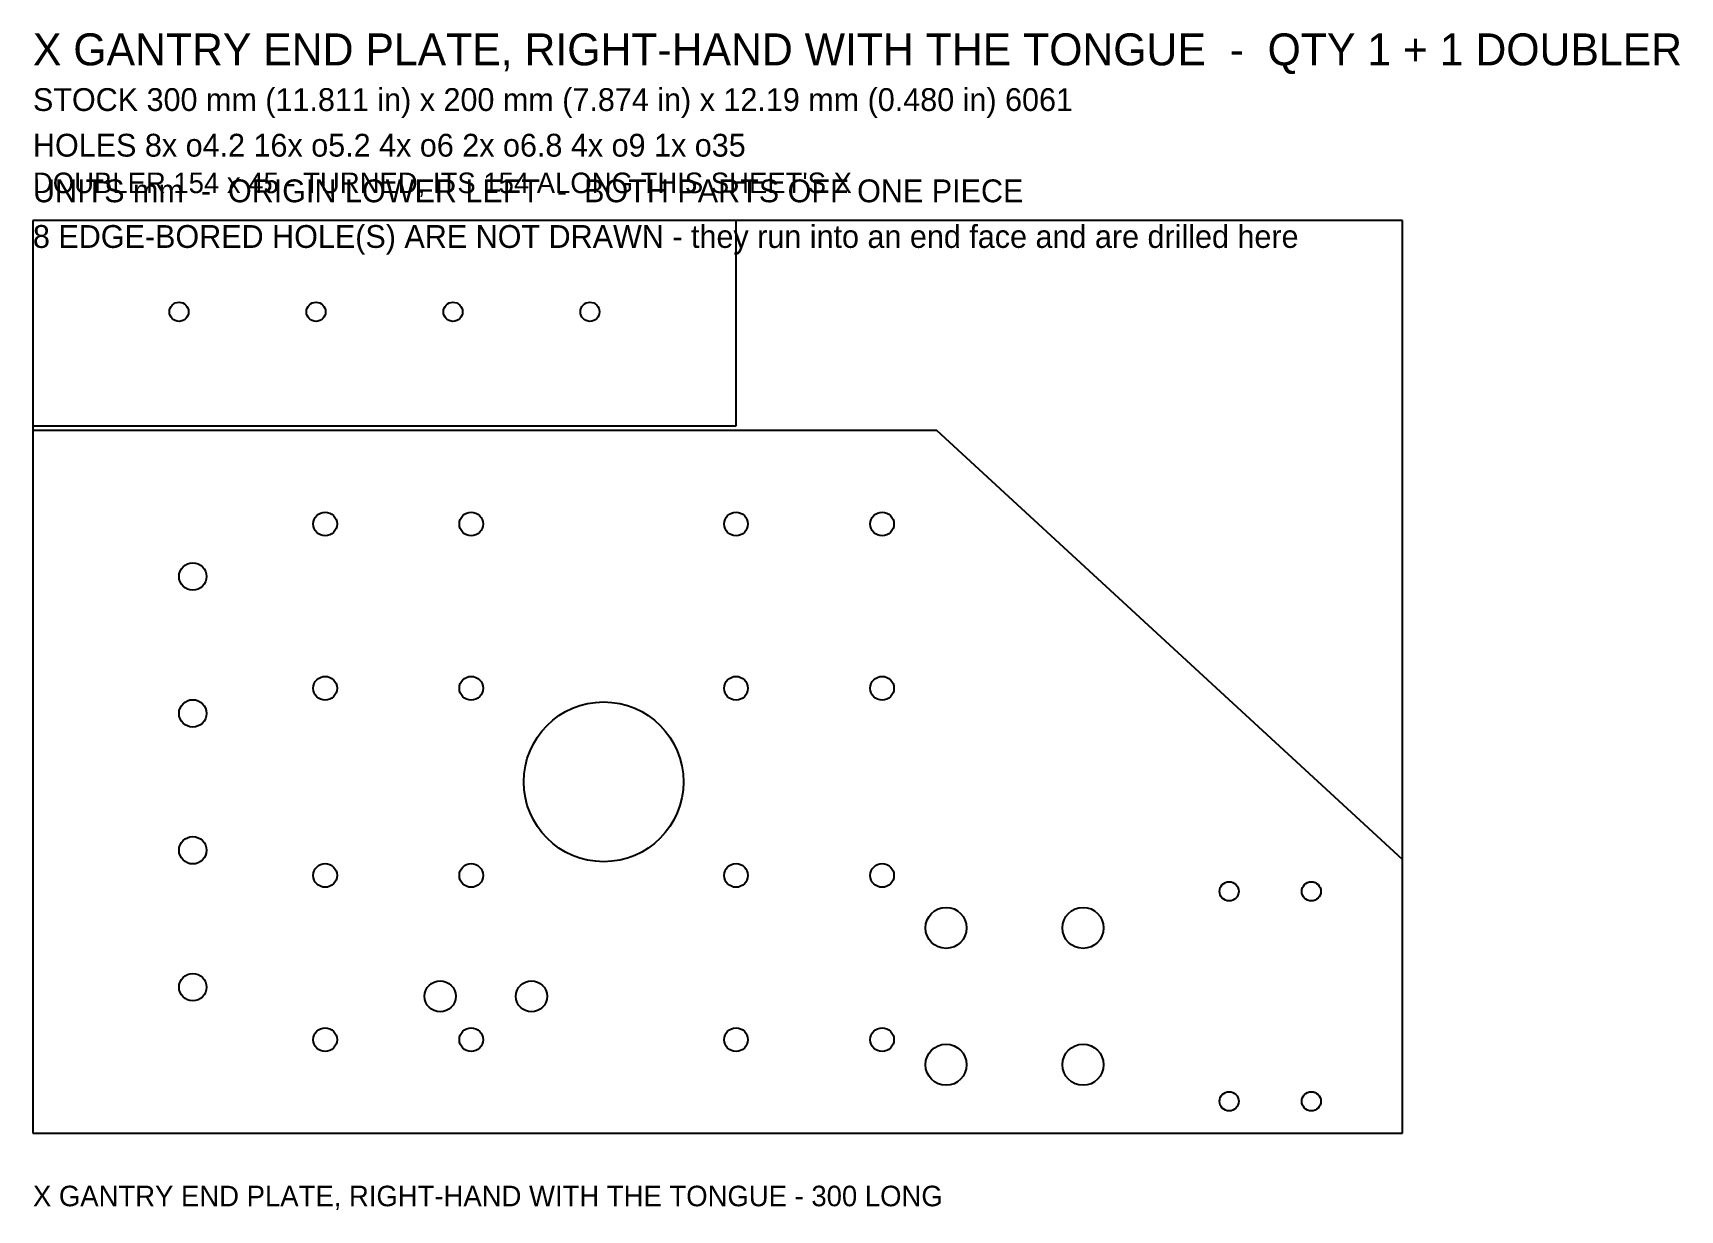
# Model space of a CAD drawing. Header units: metres. Extents: x 0 to 361, y -17 to 241.
import ezdxf

# ---------------------------------------------------------------- set-up
doc = ezdxf.new("R2010")
doc.units = ezdxf.units.M

msp = doc.modelspace()

# ---------------------------------------------------------------- linework, layer by layer
at = {"layer": 'HOLES'}
for centre, radius in [((32, 180), 2.1), ((62, 180), 2.1), ((92, 180), 2.1), ((122, 180), 2.1), ((64, 133.5), 2.6), ((96, 133.5), 2.6), ((154, 133.5), 2.6), ((186, 133.5), 2.6), ((35, 122), 3), ((64, 97.5), 2.6), ((96, 97.5), 2.6), ((154, 97.5), 2.6), ((186, 97.5), 2.6), ((35, 92), 3), ((125, 77), 17.5), ((35, 62), 3), ((64, 56.5), 2.6), ((96, 56.5), 2.6), ((154, 56.5), 2.6), ((186, 56.5), 2.6), ((262, 53), 2.1), ((280, 53), 2.1), ((200, 45), 4.5), ((230, 45), 4.5), ((35, 32), 3), ((89.2, 30), 3.4), ((109.2, 30), 3.4), ((64, 20.5), 2.6), ((96, 20.5), 2.6), ((154, 20.5), 2.6), ((186, 20.5), 2.6), ((200, 15), 4.5), ((230, 15), 4.5), ((262, 7), 2.1), ((280, 7), 2.1)]:
    msp.add_circle(centre, radius, dxfattribs=at)
at = {"layer": 'OUTLINE'}
for p, q in [((154, 200), (0, 200)), ((0, 200), (0, 155)), ((154, 155), (154, 200)), ((0, 155), (154, 155)), ((198, 154), (0, 154)), ((0, 154), (0, 0)), ((300, 60), (198, 154)), ((300, 0), (300, 60)), ((0, 0), (300, 0))]:
    msp.add_line(p, q, dxfattribs=at)
at = {"layer": 'STOCK'}
for p, q in [((300, 200), (0, 200)), ((0, 200), (0, 0)), ((300, 0), (300, 200)), ((0, 0), (300, 0))]:
    msp.add_line(p, q, dxfattribs=at)

# ---------------------------------------------------------------- texts
at = {"layer": 'NOTES'}
for s, height, p in [('X GANTRY END PLATE, RIGHT-HAND WITH THE TONGUE  -  QTY 1 + 1 DOUBLER', 7, (0, 234)), ('STOCK 300 mm (11.811 in) x 200 mm (7.874 in) x 12.19 mm (0.480 in) 6061', 5, (0, 224)), ('HOLES 8x o4.2 16x o5.2 4x o6 2x o6.8 4x o9 1x o35', 5, (0, 214)), ('UNITS mm  -  ORIGIN LOWER LEFT  -  BOTH PARTS OFF ONE PIECE', 5, (0, 204)), ('8 EDGE-BORED HOLE(S) ARE NOT DRAWN - they run into an end face and are drilled here', 5, (0, 194))]:
    msp.add_text(s, height=height, dxfattribs=at).set_placement(p)
at = {"layer": 'PARTS'}
for s, p in [("DOUBLER 154 x 45 - TURNED, ITS 154 ALONG THIS SHEET'S X", (0, 206)), ('X GANTRY END PLATE, RIGHT-HAND WITH THE TONGUE - 300 LONG', (0, -16))]:
    msp.add_text(s, height=4.5, dxfattribs=at).set_placement(p)

doc.saveas('drawing.dxf')
